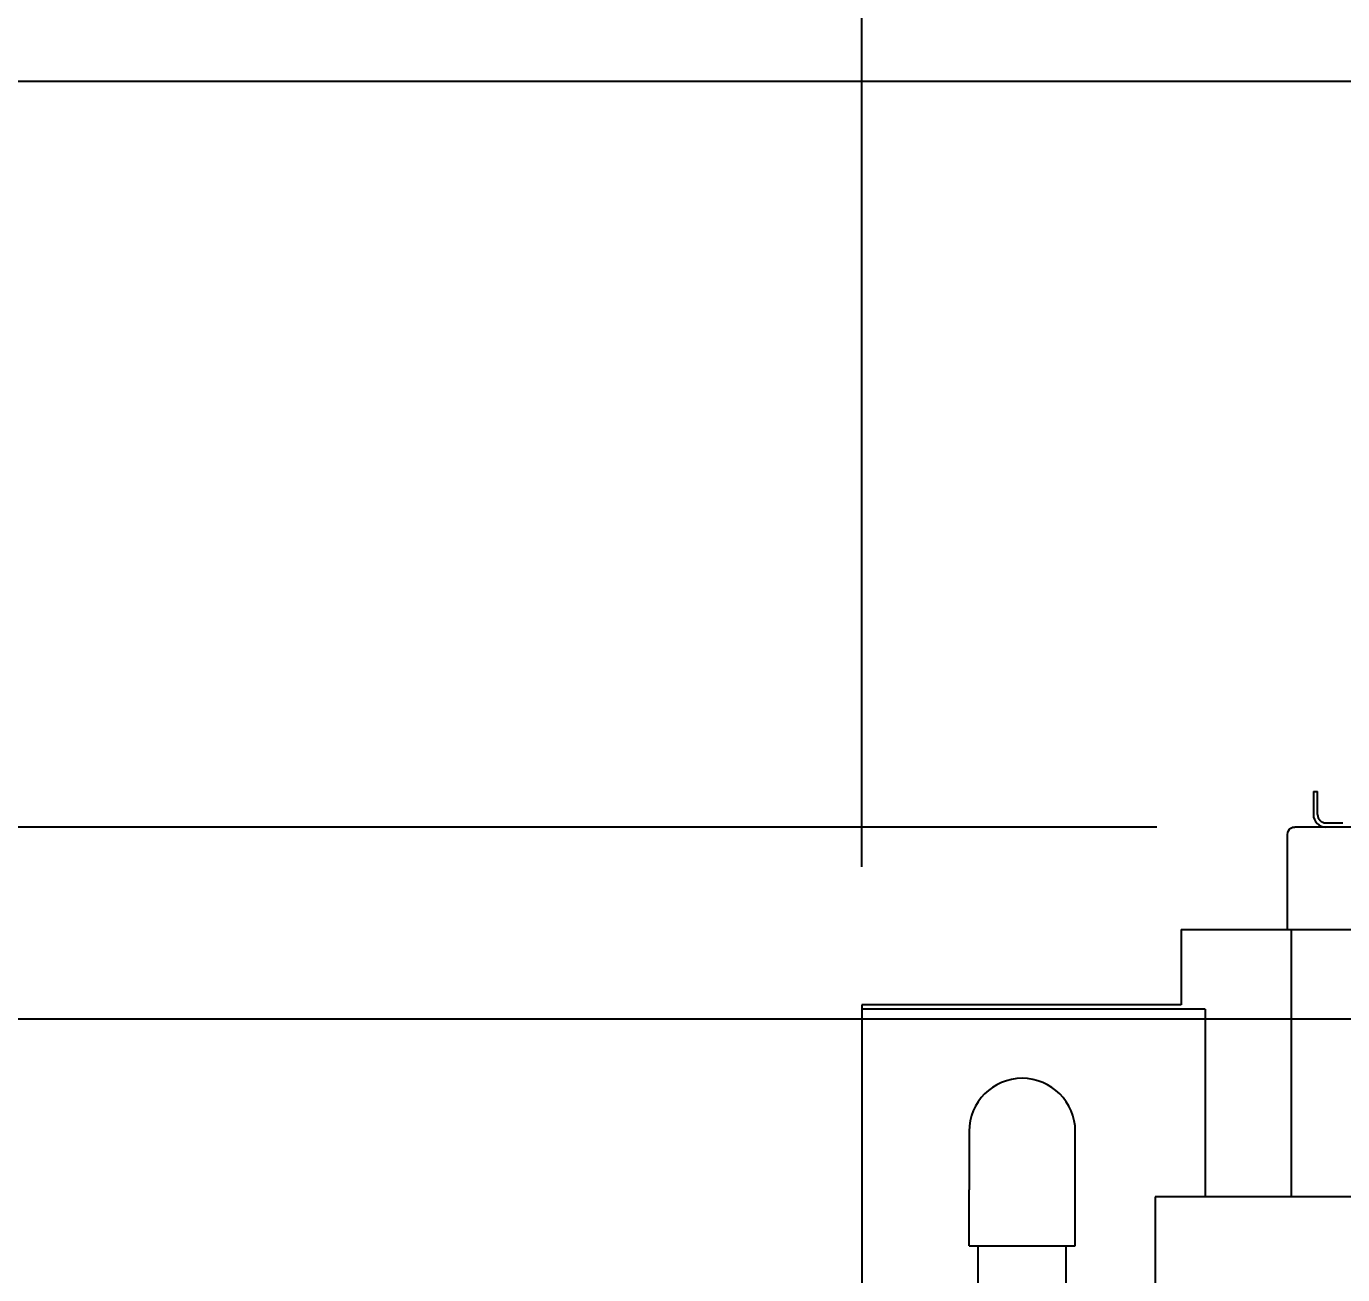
# Model space of a CAD drawing. Header units: millimetres. Extents: x 16200 to 32328, y 19251 to 29476.
# Drawn here: x 16233.8 to 16258.59, y 19588.11 to 19611.62 of the extents above; entities that cross this region are included whole.
import ezdxf

# ---------------------------------------------------------------- set-up
doc = ezdxf.new("R2010")
doc.units = ezdxf.units.MM
doc.header["$LTSCALE"] = 5
for name, color, linetype in [('RECIRCULATION-CONTROL', 3, 'Continuous'), ('UNIT', 6, 'Continuous'), ('WS-NO-CONTROL', 3, 'Continuous')]:
    doc.layers.add(name, color=color, linetype=linetype)
doc.styles.add('SUBMITTAL', font='romans.shx', dxfattribs={"width": 0.75})
doc.dimstyles.new('SUBMITTAL', dxfattribs={"dimtxt": 0.09375, "dimasz": 0.09375, "dimexe": 0.03125, "dimexo": 0.0625, "dimgap": 0.0625, "dimtad": 0, "dimdec": 4, "dimzin": 4, "dimdsep": 46, "dimlunit": 4, "dimtxsty": 'SUBMITTAL', "dimcen": 0.09375, "dimclre": 6, "dimadec": 0, "dimazin": 0, "dimtfac": 1, "dimtdec": 0, "dimtofl": 0, "dimtmove": 0, "dimatfit": 3, "dimfxl": 0, "dimfrac": 2, "dimtolj": 1, "dimtzin": 4, "dimarcsym": 0})

# ---------------------------------------------------------------- blocks, each defined once
blk = doc.blocks.new('*D69')
at = {"layer": 'UNIT', "color": 6, "lineweight": -2}
for p, q in [((16269.498, 19610.577), (16206.936, 19610.577)), ((16252.642, 19512.543), (16206.936, 19512.543))]:
    blk.add_line(p, q, dxfattribs=at)
at = {"layer": 'UNIT', "color": 3, "lineweight": -2}
for p, q in [((16209.536, 19606.027), (16209.536, 19570.498)), ((16209.536, 19517.093), (16209.536, 19552.623))]:
    blk.add_line(p, q, dxfattribs=at)
at = {"layer": 'UNIT', "color": 3}
for points in [[(16208.777, 19606.027), (16210.294, 19606.027), (16209.536, 19610.577)], [(16208.777, 19517.093), (16210.294, 19517.093), (16209.536, 19512.543)]]:
    blk.add_solid(points, dxfattribs=at)
at = {"layer": 'UNIT', "color": 3, "insert": (16209.536, 19561.56), "char_height": 4.55, "attachment_point": 5, "rotation": 90, "style": 'SUBMITTAL'}
blk.add_mtext('\\A1;8\'-2"', dxfattribs=at)
blk = doc.blocks.new('*D47')
at = {"layer": 'UNIT', "color": 6, "lineweight": -2}
for p, q in [((16255.094, 19596.542), (16214.936, 19596.542)), ((16252.642, 19512.543), (16214.936, 19512.543))]:
    blk.add_line(p, q, dxfattribs=at)
at = {"layer": 'UNIT', "color": 3, "lineweight": -2}
for p, q in [((16217.536, 19591.992), (16217.536, 19563.48)), ((16217.536, 19517.093), (16217.536, 19545.605))]:
    blk.add_line(p, q, dxfattribs=at)
at = {"layer": 'UNIT', "color": 3}
for points in [[(16216.777, 19591.992), (16218.294, 19591.992), (16217.536, 19596.542)], [(16216.777, 19517.093), (16218.294, 19517.093), (16217.536, 19512.543)]]:
    blk.add_solid(points, dxfattribs=at)
at = {"layer": 'UNIT', "color": 3, "insert": (16217.536, 19554.542), "char_height": 4.55, "attachment_point": 5, "rotation": 90, "style": 'SUBMITTAL'}
blk.add_mtext('\\A1;7\'-0"', dxfattribs=at)
blk = doc.blocks.new('*D98')
at = {"layer": 'WS-NO-CONTROL', "color": 6, "lineweight": -2}
for p, q in [((16249.536, 19595.795), (16249.536, 19636.925)), ((16307.686, 19595.527), (16307.686, 19636.925))]:
    blk.add_line(p, q, dxfattribs=at)
at = {"layer": 'WS-NO-CONTROL', "color": 3, "lineweight": -2}
for p, q in [((16249.536, 19634.325), (16244.986, 19634.325)), ((16303.136, 19634.325), (16254.086, 19634.325))]:
    blk.add_line(p, q, dxfattribs=at)
at = {"layer": 'WS-NO-CONTROL', "color": 3}
for points in [[(16254.086, 19635.083), (16254.086, 19633.567), (16249.536, 19634.325)], [(16303.136, 19635.083), (16303.136, 19633.567), (16307.686, 19634.325)]]:
    blk.add_solid(points, dxfattribs=at)
at = {"layer": 'WS-NO-CONTROL', "color": 3, "insert": (16227.679, 19634.325), "char_height": 4.55, "attachment_point": 5, "style": 'SUBMITTAL'}
blk.add_mtext('\\A1;4\'-10 1/8"', dxfattribs=at)
blk = doc.blocks.new('*D99')
at = {"layer": 'WS-NO-CONTROL', "color": 6, "lineweight": -2}
for p, q in [((16249.536, 19595.795), (16249.536, 19623.329)), ((16285.173, 19595.527), (16285.173, 19623.329))]:
    blk.add_line(p, q, dxfattribs=at)
at = {"layer": 'WS-NO-CONTROL', "color": 3, "lineweight": -2}
for p, q in [((16249.536, 19620.729), (16244.986, 19620.729)), ((16280.623, 19620.729), (16254.086, 19620.729))]:
    blk.add_line(p, q, dxfattribs=at)
at = {"layer": 'WS-NO-CONTROL', "color": 3}
for points in [[(16254.086, 19621.487), (16254.086, 19619.971), (16249.536, 19620.729)], [(16280.623, 19621.487), (16280.623, 19619.971), (16285.173, 19620.729)]]:
    blk.add_solid(points, dxfattribs=at)
at = {"layer": 'WS-NO-CONTROL', "color": 3, "insert": (16227.679, 19620.729), "char_height": 4.55, "attachment_point": 5, "style": 'SUBMITTAL'}
blk.add_mtext('\\A1;2\'-11 5/8"', dxfattribs=at)
blk = doc.blocks.new('*D87')
at = {"layer": 'WS-NO-CONTROL', "color": 6, "lineweight": -2}
for p, q in [((16282.573, 19592.927), (16222.936, 19592.927)), ((16252.642, 19512.543), (16222.936, 19512.543))]:
    blk.add_line(p, q, dxfattribs=at)
at = {"layer": 'WS-NO-CONTROL', "color": 3, "lineweight": -2}
for p, q in [((16225.536, 19588.377), (16225.536, 19568.335)), ((16225.536, 19517.093), (16225.536, 19537.135))]:
    blk.add_line(p, q, dxfattribs=at)
at = {"layer": 'WS-NO-CONTROL', "color": 3}
for points in [[(16224.777, 19588.377), (16226.294, 19588.377), (16225.536, 19592.927)], [(16224.777, 19517.093), (16226.294, 19517.093), (16225.536, 19512.543)]]:
    blk.add_solid(points, dxfattribs=at)
at = {"layer": 'WS-NO-CONTROL', "color": 3, "insert": (16225.536, 19552.735), "char_height": 4.55, "attachment_point": 5, "rotation": 90, "style": 'SUBMITTAL'}
blk.add_mtext('\\A1;6\'-8 3/8"', dxfattribs=at)

msp = doc.modelspace()

# ---------------------------------------------------------------- linework, layer by layer
at = {"layer": 'RECIRCULATION-CONTROL'}
for p, q in [((16251.5585, 19590.8114), (16251.5585, 19589.7114)), ((16253.5585, 19589.7114), (16253.5585, 19590.8114)), ((16251.5585, 19588.6552), (16251.5585, 19589.7114)), ((16253.5585, 19588.6552), (16253.5585, 19589.7114)), ((16251.5585, 19588.6552), (16253.5585, 19588.6552)), ((16251.7285, 19567.0617), (16251.7285, 19588.6552)), ((16253.3885, 19567.0617), (16253.3885, 19588.6552))]:
    msp.add_line(p, q, dxfattribs=at)
msp.add_arc((16252.5585, 19590.8114), 1, 0, 180, dxfattribs=at)
at = {"layer": 'UNIT'}
for p, q in [((16258.0433, 19597.2113), (16258.0433, 19596.7782)), ((16258.0433, 19597.2113), (16258.122, 19597.2113)), ((16258.122, 19596.7782), (16258.122, 19597.2113)), ((16262.1452, 19596.542), (16257.6939, 19596.542)), ((16258.2795, 19596.6207), (16258.5944, 19596.6207)), ((16257.5541, 19594.6129), (16257.5541, 19596.4022)), ((16255.554, 19594.6129), (16262.8646, 19594.6129)), ((16255.554, 19594.6129), (16255.554, 19593.1954)), ((16257.6322, 19589.583), (16257.6322, 19594.6129)), ((16249.5356, 19593.1954), (16249.5356, 19518.8224)), ((16255.554, 19593.1954), (16249.5356, 19593.1954)), ((16256.0044, 19593.1124), (16249.5356, 19593.1124)), ((16256.0044, 19593.1124), (16256.0044, 19589.5829)), ((16265.4649, 19589.583), (16255.0613, 19589.5829)), ((16255.0613, 19589.5829), (16255.0613, 19585.3733))]:
    msp.add_line(p, q, dxfattribs=at)
for radius in [0.2362, 0.1575]:
    msp.add_arc((16258.2795, 19596.7782), radius, 180, 270, dxfattribs=at)
msp.add_open_spline([(16257.5541, 19596.4022), (16257.5541, 19596.4498), (16257.5802, 19596.4965), (16257.6207, 19596.5213), (16257.6426, 19596.5348), (16257.6682, 19596.542), (16257.6939, 19596.542)], degree=3, knots=[0, 0, 0, 0, 1.020103, 1.020103, 1.020103, 1.5707963, 1.5707963, 1.5707963, 1.5707963], dxfattribs=at)

# ---------------------------------------------------------------- dimensions: what is measured, and where the dimension line sits
at = {"layer": 'UNIT', "color": 3}
for base, p1, p2, picture, middle in [((16209.53563, 19512.54288), (16272.09809, 19610.57744), (16255.24159, 19512.54288), '*D69', (16209.53563, 19561.56016)), ((16217.5356, 19512.5429), (16257.6939, 19596.542), (16255.2416, 19512.5429), '*D47', (16217.5356, 19554.5424))]:
    dim = msp.add_linear_dim(base=base, p1=p1, p2=p2, angle=90, dimstyle='SUBMITTAL', override={"dimscale": 65, "dimtxt": 0.07, "dimasz": 0.07, "dimexe": 0.04, "dimexo": 0.04, "dimgap": 0.03125, "dimdec": 3, "dimzin": 3, "dimclrd": 3, "dimclrt": 3, "dimtdec": 3, "dimtix": 1}, dxfattribs=at)
    dim.commit()
    dim.dimension.update_dxf_attribs({"geometry": picture, "text_midpoint": middle})
at = {"layer": 'WS-NO-CONTROL', "color": 3}
for base, p1, picture, middle in [((16249.5356, 19634.325), (16307.6863, 19592.927), '*D98', (16227.6794, 19634.325)), ((16249.5356, 19620.729), (16285.1726, 19592.927), '*D99', (16227.6794, 19620.729))]:
    dim = msp.add_linear_dim(base=base, p1=p1, p2=(16249.5356, 19593.1954), dimstyle='SUBMITTAL', override={"dimscale": 65, "dimtxt": 0.07, "dimasz": 0.07, "dimexe": 0.04, "dimexo": 0.04, "dimgap": 0.03125, "dimdec": 3, "dimzin": 3, "dimclrd": 3, "dimclrt": 3, "dimtdec": 3, "dimtix": 1}, dxfattribs=at)
    dim.commit()
    dim.dimension.update_dxf_attribs({"geometry": picture, "text_midpoint": middle, "dimtype": 160})
dim = msp.add_linear_dim(base=(16225.5356, 19512.5429), p1=(16285.1726, 19592.927), p2=(16255.2416, 19512.5429), angle=90, dimstyle='SUBMITTAL', override={"dimscale": 65, "dimtxt": 0.07, "dimasz": 0.07, "dimexe": 0.04, "dimexo": 0.04, "dimgap": 0.03125, "dimdec": 3, "dimzin": 3, "dimclrd": 3, "dimclrt": 3, "dimtdec": 3, "dimtix": 1}, dxfattribs=at)
dim.commit()
dim.dimension.update_dxf_attribs({"geometry": '*D87', "text_midpoint": (16225.5356, 19552.7349)})

doc.saveas('drawing.dxf')
